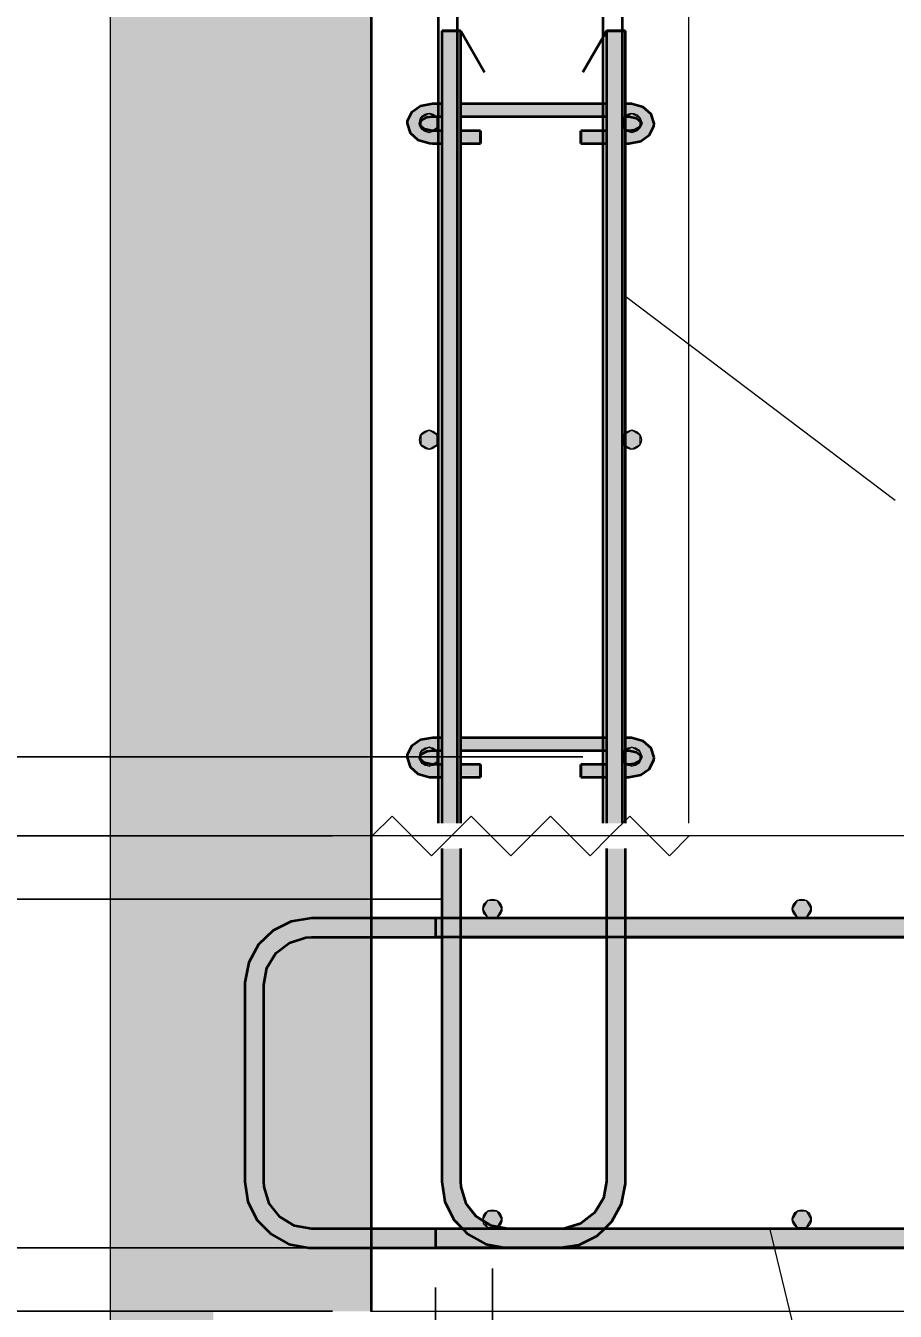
# Model space of a CAD drawing. Header units: millimetres. Extents: x 67134 to 118201, y -4983 to 13821.
# Drawn here: x 106977 to 107525, y -3250 to -2439 of the extents above; entities that cross this region are included whole.
import ezdxf

# ---------------------------------------------------------------- set-up
doc = ezdxf.new("R2010")
doc.units = ezdxf.units.MM
for name, color, linetype, lineweight in [('AA_Dim', 7, 'Continuous', 9), ('AA_Dim-25', 7, 'Continuous', 9), ('AA_Linii', 7, 'Continuous', 9), ('AA_Oformlenie', 7, 'Continuous', 9), ('AA_Vinoska', 7, 'Continuous', 9), ('AA_Visotnaya otmetka', 7, 'Continuous', 9), ('AF_Stena_Гидроизоляция', 253, 'Continuous', 20), ('AF_Stena_Опалубка', 253, 'Continuous', 20), ('KR_Armatura', 7, 'Continuous', 20), ('KR_Armatura_Tonkie', 7, 'Continuous', 20), ('KR_Fundament', 7, 'Continuous', 20)]:
    doc.layers.add(name, color=color, linetype=linetype, lineweight=lineweight)
doc.styles.add('ISOCPEUR_7', font='isocpeur.TTF', dxfattribs={"width": 0.9, "height": 62.5})
doc.dimstyles.new('00_Точн_3_знака__прозр__2', dxfattribs={"dimscale": 304.8, "dimtxt": 62.672186, "dimasz": 0.139436, "dimexe": 0.123031, "dimexo": 0.082021, "dimgap": 0.008202, "dimtad": 1, "dimdec": 3, "dimrnd": 0.001, "dimdsep": 46, "dimtxsty": 'ISOCPEUR_7', "dimblk1": 'OBLIQUE', "dimblk2": 'OBLIQUE', "dimsah": 1, "dimcen": 0.09, "dimdle": 0.123031, "dimazin": 0, "dimtfac": 1, "dimtdec": 4, "dimtix": 1, "dimtmove": 1, "dimatfit": 3, "dimfxl": 1, "dimtvp": 1, "dimtolj": 1, "dimtzin": 0, "dimlwd": 18, "dimlwe": 18, "dimarcsym": 2})
doc.dimstyles.new('00_Точн_3_знака__прозр__3', dxfattribs={"dimscale": 304.8, "dimtxt": 62.672186, "dimasz": 0.139436, "dimexe": 0.123031, "dimexo": 0.082021, "dimgap": 0.008202, "dimtad": 1, "dimdec": 3, "dimrnd": 0.001, "dimdsep": 46, "dimtxsty": 'ISOCPEUR_7', "dimblk1": 'OBLIQUE', "dimblk2": 'OBLIQUE', "dimsah": 1, "dimcen": 0.09, "dimdle": 0.123031, "dimazin": 0, "dimtfac": 1, "dimtdec": 4, "dimtix": 1, "dimtmove": 0, "dimatfit": 3, "dimfxl": 1, "dimtvp": 1, "dimtolj": 1, "dimtzin": 0, "dimlwd": 18, "dimlwe": 18, "dimarcsym": 2})

# ---------------------------------------------------------------- blocks, each defined once
blk = doc.blocks.new('265_Выпуск П одной длины _НесАрм_РабПлоск_ - В1 _d12_ t250-V7-1-1 Армирование')
at = {"layer": 'KR_Armatura_Tonkie', "lineweight": 35}
for p, q in [((-73411.06, -2442), (-73411.06, -2488.02)), ((-73401.04, -2442), (-73410.86, -2442)), ((-73410.86, -2442), (-73401.04, -2442)), ((-73399.27, -2442), (-73400.82, -2442)), ((-73400.82, -2442), (-73399.27, -2442)), ((-73399.06, -2488.03), (-73399.06, -2442)), ((-73399.06, -2442), (-73384.06, -2467.98)), ((-73307.06, -2442), (-73309.06, -2445.46)), ((-73307.06, -2442), (-73307.06, -2488.01)), ((-73306.86, -2442), (-73297.04, -2442)), ((-73297.04, -2442), (-73306.86, -2442)), ((-73296.82, -2442), (-73295.27, -2442)), ((-73295.27, -2442), (-73296.82, -2442)), ((-73295.06, -2488.01), (-73295.06, -2442)), ((-73309.06, -2445.46), (-73322.06, -2467.98)), ((-73411.06, -2496.01), (-73411.06, -2504.98)), ((-73399.06, -2505.04), (-73399.06, -2496.01)), ((-73307.06, -2495.99), (-73307.06, -2504.98)), ((-73295.06, -2504.99), (-73295.06, -2496.01)), ((-73411.06, -2512.95), (-73411.06, -2888.02)), ((-73399.06, -2888.03), (-73399.06, -2512.98)), ((-73307.06, -2512.98), (-73307.06, -2888.01)), ((-73295.06, -2888.01), (-73295.06, -2512.98)), ((-73411.06, -2896.01), (-73411.06, -2904.98)), ((-73399.06, -2905.04), (-73399.06, -2896.01)), ((-73307.06, -2895.99), (-73307.06, -2904.98)), ((-73295.06, -2904.99), (-73295.06, -2896.01)), ((-73411.06, -2912.95), (-73411.06, -2942)), ((-73399.06, -2942), (-73399.06, -2912.98)), ((-73307.06, -2912.98), (-73307.06, -2942)), ((-73295.06, -2942), (-73295.06, -2912.98)), ((-73411.06, -2958), (-73411.06, -3002)), ((-73399.06, -3002), (-73399.06, -2958)), ((-73307.06, -2958), (-73307.06, -3002)), ((-73295.06, -3002), (-73295.06, -2958)), ((-73411.06, -3014), (-73411.06, -3168)), ((-73399.06, -3168), (-73399.06, -3014)), ((-73307.06, -3014), (-73307.06, -3168)), ((-73295.06, -3168), (-73295.06, -3014)), ((-73307.06, -3168), (-73308.81, -3177.51)), ((-73396.09, -3180.46), (-73398.41, -3172.99)), ((-73309.85, -3180.03), (-73313.78, -3186.52)), ((-73389.42, -3189.87), (-73395.33, -3182.3)), ((-73315.2, -3188.36), (-73322.76, -3194.27)), ((-73381.09, -3195.21), (-73387.58, -3191.28)), ((-73369.06, -3198), (-73378.57, -3196.25)), ((-73324.6, -3195.03), (-73332.07, -3197.34)), ((-73337.06, -3198), (-73369.06, -3198)), ((-73369.06, -3210), (-73337.06, -3210))]:
    blk.add_line(p, q, dxfattribs=at)
at = {"layer": 'KR_Armatura_Tonkie', "lineweight": 35, "flags": 128}
for points in [[(-73295.64, -3172.39), (-73295.09, -3169.53), (-73295.06, -3168)], [(-73409.23, -3179.83), (-73409.1, -3180.69), (-73407.75, -3183.4)], [(-73298.93, -3184.74), (-73297.51, -3182.14), (-73297.22, -3180.63)], [(-73404.14, -3190.68), (-73403.4, -3192.19), (-73401.39, -3194.27)], [(-73305.37, -3195.1), (-73303.63, -3193.42), (-73302.54, -3191.41)]]:
    blk.add_lwpolyline(points, dxfattribs=at)
blk = doc.blocks.new('265_Выпуск П одной длины _НесАрм_РабПлоск_ - В1 _d12_ t250-V8-1-1 Армирование')
at = {"layer": 'KR_Armatura_Tonkie', "lineweight": 35}
h = blk.add_hatch(color=256, dxfattribs=at)
h.paths.add_polyline_path([(-73405.06, -3168), (-73399.06, -3168), (-73399.27, -2958), (-73411.06, -2958), (-73410.86, -3168), (-73406.61, -3168)])
h.paths.add_polyline_path([(-73401.67, -2942), (-73399.06, -2942), (-73399.27, -2442), (-73411.06, -2442), (-73410.86, -2942), (-73402.06, -2942)])
h = blk.add_hatch(color=256, dxfattribs=at)
h.paths.add_polyline_path([(-73301.06, -3168), (-73295.06, -3168), (-73295.27, -2958), (-73307.06, -2958), (-73306.83, -3168), (-73302.61, -3168)])
h.paths.add_polyline_path([(-73306.26, -2942), (-73295.06, -2942), (-73295.27, -2442), (-73307.06, -2442), (-73306.86, -2942), (-73306.67, -2942)])
for points in [[(-73369.06, -3210), (-73369.06, -3198), (-73377.36, -3196.76), (-73384.5, -3193.64), (-73390.27, -3189.21), (-73395.04, -3183), (-73398.04, -3175.76), (-73399.27, -3168), (-73411.06, -3168), (-73409.63, -3178.87), (-73405.43, -3189), (-73398.37, -3198), (-73389.57, -3204.58), (-73379.93, -3208.57), (-73375.17, -3209.2)], [(-73337.06, -3210), (-73325.83, -3208.42), (-73316.06, -3204.37), (-73307.01, -3197.23), (-73300.69, -3189), (-73296.49, -3178.87), (-73295.27, -3168), (-73307.06, -3168), (-73308.3, -3176.29), (-73311.08, -3183), (-73315.85, -3189.21), (-73322.06, -3193.98), (-73329.3, -3196.98), (-73337.06, -3198.2), (-73337.06, -3209.8)], [(-73357.76, -3210), (-73337.06, -3209.8), (-73337.06, -3198), (-73369.06, -3198.23), (-73369.06, -3210)]]:
    blk.add_hatch(color=256, dxfattribs=at).paths.add_polyline_path(points)
for p, q in [((-73411.06, -2442), (-73411.06, -2942)), ((-73411.06, -2442), (-73401.04, -2442)), ((-73401.04, -2442), (-73410.86, -2442)), ((-73399.27, -2442), (-73400.82, -2442)), ((-73400.82, -2442), (-73399.06, -2442)), ((-73399.06, -2942), (-73399.06, -2442)), ((-73399.06, -2442), (-73384.06, -2467.98)), ((-73307.06, -2442), (-73309.06, -2445.46)), ((-73307.06, -2442), (-73307.06, -2942)), ((-73307.06, -2442), (-73297.04, -2442)), ((-73297.04, -2442), (-73306.86, -2442)), ((-73296.82, -2442), (-73295.06, -2442)), ((-73295.27, -2442), (-73296.82, -2442)), ((-73295.06, -2942), (-73295.06, -2442)), ((-73309.06, -2445.46), (-73322.06, -2467.98)), ((-73411.06, -2958), (-73411.06, -3002)), ((-73399.06, -3002), (-73399.06, -2958)), ((-73307.06, -2958), (-73307.06, -3002)), ((-73295.06, -3002), (-73295.06, -2958)), ((-73411.06, -3002), (-73411.06, -3014)), ((-73399.06, -3014), (-73399.06, -3002)), ((-73307.06, -3002), (-73307.06, -3014)), ((-73295.06, -3014), (-73295.06, -3002)), ((-73411.06, -3014), (-73411.06, -3168)), ((-73399.06, -3168), (-73399.06, -3014)), ((-73307.06, -3014), (-73307.06, -3168)), ((-73295.06, -3168), (-73295.06, -3014)), ((-73337.06, -3198), (-73369.06, -3198)), ((-73369.06, -3210), (-73337.06, -3210))]:
    blk.add_line(p, q, dxfattribs=at)
at = {"layer": 'KR_Armatura_Tonkie', "lineweight": 35, "flags": 128}
for points in [[(-73411.06, -3168), (-73409.1, -3180.69), (-73403.4, -3192.19), (-73397.79, -3198)], [(-73369.06, -3198), (-73379.72, -3196.04), (-73388.98, -3190.43), (-73395.65, -3181.89), (-73398.85, -3171.54), (-73399.06, -3168)], [(-73307.06, -3168), (-73309.02, -3178.66), (-73314.63, -3187.92), (-73323.17, -3194.59), (-73333.52, -3197.79), (-73337.06, -3198)], [(-73308.38, -3198), (-73303.63, -3193.42), (-73297.51, -3182.14), (-73295.09, -3169.53), (-73295.06, -3168)], [(-73397.79, -3198), (-73394.48, -3201.43), (-73383.2, -3207.55), (-73370.59, -3209.97), (-73369.06, -3210)], [(-73337.06, -3210), (-73324.37, -3208.04), (-73312.87, -3202.33), (-73308.38, -3198)]]:
    blk.add_lwpolyline(points, dxfattribs=at)
blk = doc.blocks.new('350_Стержень П торец СК-СГ _НесАрм_РабПлоск_ - 350_Стержень П торец СК-СГ _НесАрм_РабПлоск_-4078482-1-1 Армирование')
at = {"layer": 'KR_Armatura_Tonkie', "lineweight": 35}
for points in [[(-73528.78, -3044), (-73523.29, -3044), (-73522.05, -3035.71), (-73519.27, -3029), (-73514.5, -3022.79), (-73508.29, -3018.02), (-73500.27, -3014.92), (-73493.29, -3013.8), (-73493.29, -3002), (-73504.16, -3003.43), (-73514.29, -3007.63), (-73522.99, -3014.3), (-73529.66, -3023), (-73533.86, -3033.13), (-73535.09, -3044), (-73529.29, -3044)], [(-73529.29, -3168), (-73523.29, -3168), (-73523.52, -3044), (-73535.29, -3044), (-73535.09, -3168), (-73530.84, -3168)], [(-73493.29, -3210), (-73493.29, -3198), (-73501.59, -3196.76), (-73508.73, -3193.64), (-73514.5, -3189.21), (-73519.27, -3183), (-73522.27, -3175.76), (-73523.5, -3168), (-73535.29, -3168), (-73533.86, -3178.87), (-73529.66, -3189), (-73522.99, -3197.7), (-73514.29, -3204.37), (-73504.16, -3208.57), (-73499.4, -3209.2)]]:
    blk.add_hatch(color=256, dxfattribs=at).paths.add_polyline_path(points)
h = blk.add_hatch(color=256, dxfattribs=at)
h.paths.add_polyline_path([(-72987.22, -3014), (-72935.29, -3013.8), (-72935.29, -3002), (-73295.06, -3002.2), (-73295.06, -3014), (-73215.24, -3014)])
h.paths.add_polyline_path([(-73455.06, -3014), (-73411.06, -3013.8), (-73411.06, -3002), (-73493.29, -3002.2), (-73493.29, -3014)])
h.paths.add_polyline_path([(-73399.06, -3014), (-73307.06, -3013.8), (-73307.06, -3002), (-73399.06, -3002.2), (-73399.06, -3013.83)])
h = blk.add_hatch(color=256, dxfattribs=at)
h.paths.add_polyline_path([(-72987.22, -3210), (-72935.29, -3209.8), (-72935.29, -3198), (-73308.02, -3198.2), (-73316.35, -3204.49), (-73327.21, -3208.7), (-73337.06, -3210), (-73215.24, -3210)])
h.paths.add_polyline_path([(-73386.26, -3210), (-73370.61, -3209.8), (-73380.72, -3208.24), (-73390.55, -3204), (-73398.76, -3198), (-73493.29, -3198.23), (-73493.29, -3210), (-73414.76, -3210)])
for p, q in [((-73455.06, -3002), (-73493.29, -3002)), ((-73411.06, -3002), (-73455.06, -3002)), ((-73307.01, -3002), (-73399.06, -3002)), ((-72935.29, -3002), (-73295.11, -3002)), ((-72935.29, -3002), (-72935.29, -3014)), ((-72935.29, -3013.8), (-72935.29, -3002.2)), ((-73493.29, -3014), (-73455.06, -3014)), ((-73455.06, -3014), (-73411.06, -3014)), ((-73399.06, -3014), (-73307.02, -3014)), ((-73295.1, -3014), (-72935.29, -3014)), ((-72935.29, -3014), (-72961.27, -3029)), ((-73535.29, -3044), (-73535.29, -3168)), ((-73523.29, -3168), (-73523.29, -3044)), ((-72935.29, -3198), (-72961.27, -3183)), ((-73455.06, -3198), (-73493.29, -3198)), ((-73398.37, -3198), (-73455.06, -3198)), ((-73337.06, -3198), (-73369.06, -3198)), ((-72935.29, -3198), (-73307.76, -3198)), ((-72935.29, -3198), (-72935.29, -3210)), ((-72935.29, -3209.8), (-72935.29, -3198.2)), ((-73493.29, -3210), (-73455.06, -3210)), ((-73455.06, -3210), (-72935.29, -3210))]:
    blk.add_line(p, q, dxfattribs=at)
at = {"layer": 'KR_Armatura_Tonkie', "lineweight": 35, "flags": 128}
for points in [[(-73493.29, -3002), (-73505.98, -3003.96), (-73517.48, -3009.67), (-73526.72, -3018.58), (-73532.84, -3029.86), (-73535.26, -3042.47), (-73535.29, -3044)], [(-73523.29, -3044), (-73521.34, -3033.34), (-73515.72, -3024.08), (-73507.18, -3017.41), (-73496.83, -3014.21), (-73493.29, -3014)], [(-73535.29, -3168), (-73533.33, -3180.69), (-73527.63, -3192.19), (-73518.71, -3201.43), (-73507.43, -3207.55), (-73494.82, -3209.97), (-73493.29, -3210)], [(-73493.29, -3198), (-73503.95, -3196.04), (-73513.21, -3190.43), (-73519.88, -3181.89), (-73523.08, -3171.54), (-73523.29, -3168)]]:
    blk.add_lwpolyline(points, dxfattribs=at)
blk = doc.blocks.new('261_Шпилька массив _НесАрм_РабПлоск_ - 8 А240-4097123-1-1 Армирование')
at = {"layer": 'KR_Armatura_Tonkie', "lineweight": 35}
for points in [[(-73416.9, -2511.81), (-73416.9, -2504.98), (-73423.08, -2503.54), (-73424.41, -2501.78), (-73424.9, -2500.49), (-73423.83, -2497.67), (-73420.9, -2495.6), (-73416.9, -2494.84), (-73416.9, -2488.01), (-73422.96, -2488.95), (-73425.75, -2490.34), (-73429.39, -2493.42), (-73431.68, -2496.17), (-73432.9, -2500.49), (-73431.68, -2504.82), (-73428.21, -2508.49), (-73422.79, -2510.98), (-73420.8, -2511.26)], [(-73293.06, -2511.81), (-73286.94, -2510.95), (-73281.75, -2508.49), (-73278.28, -2504.82), (-73277.06, -2500.49), (-73278.28, -2496.17), (-73280.66, -2492.58), (-73285.55, -2489.46), (-73293.06, -2488.15), (-73293.06, -2494.84), (-73289.06, -2495.6), (-73286.13, -2497.67), (-73285.13, -2500.67), (-73285.68, -2502.13), (-73287.6, -2503.72), (-73293.06, -2505.12), (-73293.06, -2510.98)], [(-73416.9, -2911.81), (-73416.9, -2904.98), (-73423.08, -2903.54), (-73424.41, -2901.78), (-73424.9, -2900.49), (-73423.83, -2897.67), (-73420.9, -2895.6), (-73416.9, -2894.84), (-73416.9, -2888.01), (-73422.96, -2888.95), (-73425.75, -2890.34), (-73429.39, -2893.42), (-73431.68, -2896.17), (-73432.9, -2900.49), (-73431.68, -2904.82), (-73428.21, -2908.49), (-73422.79, -2910.98), (-73420.8, -2911.26)], [(-73293.06, -2911.81), (-73286.94, -2910.95), (-73281.75, -2908.49), (-73278.28, -2904.82), (-73277.06, -2900.49), (-73278.28, -2896.17), (-73280.66, -2892.58), (-73285.55, -2889.46), (-73293.06, -2888.15), (-73293.06, -2894.84), (-73289.06, -2895.6), (-73285.97, -2898.1), (-73285.13, -2900.67), (-73285.68, -2902.13), (-73287.6, -2903.72), (-73293.06, -2905.12), (-73293.06, -2910.98)]]:
    blk.add_hatch(color=256, dxfattribs=at).paths.add_polyline_path(points)
h = blk.add_hatch(color=256, dxfattribs=at)
h.paths.add_polyline_path([(-73413.06, -2494.84), (-73411.06, -2494.84), (-73411.06, -2488.01), (-73416.9, -2488.15), (-73416.9, -2494.84), (-73414.76, -2494.84)])
h.paths.add_polyline_path([(-73295.06, -2494.84), (-73293.06, -2494.84), (-73293.06, -2488.01), (-73295.06, -2488.15), (-73295.06, -2494.82)])
h.paths.add_polyline_path([(-73309.06, -2494.84), (-73307.06, -2494.74), (-73307.06, -2488.01), (-73399.06, -2488.2), (-73399.06, -2494.84), (-73329.25, -2494.84)])
h = blk.add_hatch(color=256, dxfattribs=at)
h.paths.add_polyline_path([(-73416.9, -2512.98), (-73416.9, -2511.81), (-73423.02, -2510.95), (-73428.21, -2508.49), (-73428.91, -2508.15), (-73424.41, -2511.35), (-73422.96, -2512.04), (-73420.35, -2512.44)])
h.paths.add_polyline_path([(-73424.34, -2499.03), (-73423.08, -2497.45), (-73416.9, -2495.87), (-73416.9, -2494.84), (-73420.9, -2495.6), (-73423.84, -2497.69), (-73424.06, -2498.28)])
h = blk.add_hatch(color=256, dxfattribs=at)
h.paths.add_polyline_path([(-73386.26, -2496.01), (-73307.06, -2495.83), (-73307.06, -2494.84), (-73399.06, -2494.93), (-73399.06, -2496.01)])
h.paths.add_polyline_path([(-73293.06, -2496.01), (-73293.06, -2494.84), (-73295.06, -2494.84), (-73295.06, -2496.01)])
h.paths.add_polyline_path([(-73416.9, -2496.01), (-73411.06, -2495.87), (-73411.06, -2494.84), (-73416.9, -2494.84), (-73416.9, -2495.87)])
h = blk.add_hatch(color=256, dxfattribs=at)
h.paths.add_polyline_path([(-73293.06, -2512.98), (-73285.55, -2511.53), (-73280.66, -2508.41), (-73278.28, -2504.82), (-73281.75, -2508.49), (-73287.17, -2510.98), (-73293.06, -2511.81), (-73293.06, -2512.84)])
h.paths.add_polyline_path([(-73285.83, -2498.57), (-73286.13, -2497.67), (-73289.71, -2495.47), (-73293.06, -2494.84), (-73293.06, -2496.01), (-73292.44, -2496.1), (-73286.13, -2498.46)])
h = blk.add_hatch(color=256, dxfattribs=at)
h.paths.add_polyline_path([(-73386.6, -2511.81), (-73386.6, -2504.98), (-73399.06, -2505.12), (-73399.06, -2511.81)])
h.paths.add_polyline_path([(-73413.06, -2511.81), (-73411.06, -2511.65), (-73411.06, -2504.98), (-73416.9, -2505.12), (-73416.9, -2511.81), (-73414.76, -2511.81)])
h = blk.add_hatch(color=256, dxfattribs=at)
h.paths.add_polyline_path([(-73295.06, -2511.81), (-73293.06, -2511.81), (-73293.06, -2504.98), (-73295.06, -2505.22), (-73295.06, -2511.03)])
h.paths.add_polyline_path([(-73307.06, -2511.81), (-73307.06, -2504.98), (-73323.36, -2505.12), (-73323.36, -2511.81), (-73309.06, -2511.81)])
h = blk.add_hatch(color=256, dxfattribs=at)
h.paths.add_polyline_path([(-73414.76, -2512.98), (-73411.06, -2512.77), (-73411.06, -2511.81), (-73416.9, -2511.81), (-73416.9, -2512.98)])
h.paths.add_polyline_path([(-73386.6, -2512.98), (-73386.6, -2511.81), (-73399.06, -2512.07), (-73399.06, -2512.98)])
h = blk.add_hatch(color=256, dxfattribs=at)
h.paths.add_polyline_path([(-73323.36, -2512.98), (-73307.06, -2512.84), (-73307.06, -2511.81), (-73323.36, -2511.81), (-73323.36, -2512.84)])
h.paths.add_polyline_path([(-73293.06, -2512.98), (-73293.06, -2511.81), (-73295.06, -2511.85), (-73295.06, -2512.98)])
h = blk.add_hatch(color=256, dxfattribs=at)
h.paths.add_polyline_path([(-73413.06, -2894.84), (-73411.06, -2894.84), (-73411.06, -2888.01), (-73416.9, -2888.15), (-73416.9, -2894.84), (-73414.76, -2894.84)])
h.paths.add_polyline_path([(-73295.06, -2894.84), (-73293.06, -2894.84), (-73293.06, -2888.01), (-73295.06, -2888.15), (-73295.06, -2894.82)])
h.paths.add_polyline_path([(-73309.06, -2894.84), (-73307.06, -2894.74), (-73307.06, -2888.01), (-73399.06, -2888.2), (-73399.06, -2894.84), (-73329.25, -2894.84)])
h = blk.add_hatch(color=256, dxfattribs=at)
h.paths.add_polyline_path([(-73416.9, -2912.98), (-73416.9, -2911.81), (-73423.02, -2910.95), (-73428.21, -2908.49), (-73428.91, -2908.15), (-73424.41, -2911.35), (-73422.96, -2912.04), (-73417.53, -2912.88)])
h.paths.add_polyline_path([(-73424.34, -2899.03), (-73423.08, -2897.45), (-73416.9, -2895.87), (-73416.9, -2894.84), (-73420.9, -2895.6), (-73423.99, -2898.1)])
h = blk.add_hatch(color=256, dxfattribs=at)
h.paths.add_polyline_path([(-73386.26, -2896.01), (-73307.06, -2895.83), (-73307.06, -2894.84), (-73399.06, -2894.93), (-73399.06, -2896.01)])
h.paths.add_polyline_path([(-73293.06, -2896.01), (-73293.06, -2894.84), (-73295.06, -2894.84), (-73295.06, -2896.01)])
h.paths.add_polyline_path([(-73416.9, -2896.01), (-73411.06, -2895.87), (-73411.06, -2894.84), (-73416.9, -2894.84), (-73416.9, -2895.87)])
h = blk.add_hatch(color=256, dxfattribs=at)
h.paths.add_polyline_path([(-73293.06, -2912.98), (-73285.55, -2911.53), (-73280.66, -2908.41), (-73278.28, -2904.82), (-73281.75, -2908.49), (-73287.17, -2910.98), (-73293.06, -2911.81), (-73293.06, -2912.88)])
h.paths.add_polyline_path([(-73285.83, -2898.57), (-73286.13, -2897.67), (-73289.71, -2895.47), (-73293.06, -2894.84), (-73293.06, -2896.01), (-73292.44, -2896.1), (-73286.13, -2898.46)])
h = blk.add_hatch(color=256, dxfattribs=at)
h.paths.add_polyline_path([(-73386.6, -2911.81), (-73386.6, -2904.98), (-73399.06, -2905.12), (-73399.06, -2911.81)])
h.paths.add_polyline_path([(-73416.9, -2911.81), (-73411.06, -2911.65), (-73411.06, -2904.98), (-73416.9, -2905.12), (-73416.9, -2910.98)])
h = blk.add_hatch(color=256, dxfattribs=at)
h.paths.add_polyline_path([(-73386.6, -2912.98), (-73386.6, -2911.81), (-73399.06, -2912.07), (-73399.06, -2912.98)])
h.paths.add_polyline_path([(-73413.06, -2912.98), (-73411.06, -2912.77), (-73411.06, -2911.81), (-73416.9, -2911.81), (-73416.9, -2912.98), (-73414.76, -2912.98)])
h = blk.add_hatch(color=256, dxfattribs=at)
h.paths.add_polyline_path([(-73309.06, -2911.81), (-73307.06, -2911.81), (-73307.06, -2904.98), (-73323.36, -2905.12), (-73323.36, -2911.81)])
h.paths.add_polyline_path([(-73295.06, -2911.81), (-73293.06, -2911.81), (-73293.06, -2904.98), (-73295.06, -2905.22), (-73295.06, -2911.03)])
h = blk.add_hatch(color=256, dxfattribs=at)
h.paths.add_polyline_path([(-73323.36, -2912.98), (-73307.06, -2912.84), (-73307.06, -2911.81), (-73323.36, -2911.81), (-73323.36, -2912.88)])
h.paths.add_polyline_path([(-73295.06, -2912.98), (-73293.06, -2912.84), (-73293.06, -2911.81), (-73295.06, -2911.85), (-73295.06, -2912.88)])
for p, q in [((-73413.06, -2488.01), (-73416.9, -2488.01)), ((-73411.05, -2488.01), (-73413.06, -2488.01)), ((-73309.06, -2488.01), (-73399.07, -2488.01)), ((-73307.06, -2488.01), (-73309.06, -2488.01)), ((-73293.06, -2488.01), (-73295.06, -2488.01)), ((-73416.9, -2496.01), (-73413.06, -2496.01)), ((-73413.06, -2496.01), (-73411.05, -2496.01)), ((-73399.08, -2496.01), (-73309.06, -2496.01)), ((-73309.06, -2496.01), (-73307.06, -2496.01)), ((-73295.06, -2496.01), (-73293.06, -2496.01)), ((-73413.06, -2504.98), (-73416.9, -2504.98)), ((-73411.04, -2504.98), (-73413.06, -2504.98)), ((-73386.6, -2504.98), (-73399.08, -2504.98)), ((-73386.6, -2504.98), (-73386.6, -2511.81)), ((-73386.6, -2506.15), (-73386.6, -2505.12)), ((-73386.6, -2512.84), (-73386.6, -2506.15)), ((-73309.06, -2504.98), (-73323.36, -2504.98)), ((-73323.36, -2511.81), (-73323.36, -2504.98)), ((-73323.36, -2505.12), (-73323.36, -2506.15)), ((-73323.36, -2506.15), (-73323.36, -2512.84)), ((-73307.06, -2504.98), (-73309.06, -2504.98)), ((-73293.06, -2504.98), (-73295.06, -2504.98)), ((-73416.9, -2512.98), (-73413.06, -2512.98)), ((-73413.06, -2512.98), (-73411.04, -2512.98)), ((-73399.08, -2512.98), (-73386.6, -2512.98)), ((-73386.6, -2511.81), (-73386.6, -2512.98)), ((-73323.36, -2512.98), (-73323.36, -2511.81)), ((-73323.36, -2512.98), (-73309.06, -2512.98)), ((-73309.06, -2512.98), (-73307.06, -2512.98)), ((-73295.06, -2512.98), (-73293.06, -2512.98)), ((-73413.06, -2888.01), (-73416.9, -2888.01)), ((-73411.06, -2888.01), (-73413.06, -2888.01)), ((-73309.06, -2888.01), (-73399.06, -2888.01)), ((-73307.06, -2888.01), (-73309.06, -2888.01)), ((-73293.06, -2888.01), (-73295.06, -2888.01)), ((-73416.9, -2896.01), (-73413.06, -2896.01)), ((-73413.06, -2896.01), (-73411.06, -2896.01)), ((-73399.06, -2896.01), (-73309.06, -2896.01)), ((-73309.06, -2896.01), (-73307.06, -2896.01)), ((-73295.06, -2896.01), (-73293.06, -2896.01)), ((-73413.06, -2904.98), (-73416.9, -2904.98)), ((-73411.06, -2904.98), (-73413.06, -2904.98)), ((-73386.6, -2904.98), (-73399.06, -2904.98)), ((-73386.6, -2904.98), (-73386.6, -2911.81)), ((-73386.6, -2906.15), (-73386.6, -2905.12)), ((-73386.6, -2912.84), (-73386.6, -2906.15)), ((-73386.6, -2911.81), (-73386.6, -2912.98)), ((-73309.06, -2904.98), (-73323.36, -2904.98)), ((-73323.36, -2911.81), (-73323.36, -2904.98)), ((-73323.36, -2905.12), (-73323.36, -2906.15)), ((-73323.36, -2906.15), (-73323.36, -2912.84)), ((-73323.36, -2912.98), (-73323.36, -2911.81)), ((-73307.06, -2904.98), (-73309.06, -2904.98)), ((-73293.06, -2904.98), (-73295.06, -2904.98)), ((-73416.9, -2912.98), (-73413.06, -2912.98)), ((-73413.06, -2912.98), (-73411.06, -2912.98)), ((-73399.06, -2912.98), (-73386.6, -2912.98)), ((-73323.36, -2912.98), (-73309.06, -2912.98)), ((-73309.06, -2912.98), (-73307.06, -2912.98)), ((-73295.06, -2912.98), (-73293.06, -2912.98))]:
    blk.add_line(p, q, dxfattribs=at)
at = {"layer": 'KR_Armatura_Tonkie', "lineweight": 35, "flags": 128}
for points in [[(-73416.9, -2488.01), (-73424.48, -2489.47), (-73430.09, -2493.37), (-73432.78, -2498.93), (-73432.9, -2500.49)], [(-73277.06, -2500.49), (-73278.91, -2494.61), (-73283.92, -2490.21), (-73291.2, -2488.09), (-73293.06, -2488.01)], [(-73424.9, -2500.49), (-73423.94, -2498.49), (-73420.18, -2496.44), (-73416.9, -2496.01)], [(-73293.06, -2496.01), (-73288.05, -2497.08), (-73285.39, -2499.33), (-73285.06, -2500.49)], [(-73432.9, -2500.49), (-73431.05, -2506.38), (-73426.04, -2510.78), (-73418.76, -2512.9), (-73416.9, -2512.98)], [(-73416.9, -2504.98), (-73421.91, -2503.91), (-73424.57, -2501.66), (-73424.9, -2500.49)], [(-73293.06, -2512.98), (-73285.48, -2511.52), (-73279.87, -2507.62), (-73277.18, -2502.06), (-73277.06, -2500.49)], [(-73285.06, -2500.49), (-73286.02, -2502.5), (-73289.78, -2504.55), (-73293.06, -2504.98)], [(-73416.9, -2888.01), (-73424.48, -2889.47), (-73430.09, -2893.37), (-73432.78, -2898.93), (-73432.9, -2900.49)], [(-73277.06, -2900.49), (-73278.91, -2894.61), (-73283.92, -2890.21), (-73291.2, -2888.09), (-73293.06, -2888.01)], [(-73424.9, -2900.49), (-73423.94, -2898.49), (-73420.18, -2896.44), (-73416.9, -2896.01)], [(-73293.06, -2896.01), (-73288.05, -2897.08), (-73285.39, -2899.33), (-73285.06, -2900.49)], [(-73432.9, -2900.49), (-73431.05, -2906.38), (-73426.04, -2910.78), (-73418.76, -2912.9), (-73416.9, -2912.98)], [(-73416.9, -2904.98), (-73421.91, -2903.91), (-73424.57, -2901.66), (-73424.9, -2900.49)], [(-73293.06, -2912.98), (-73285.48, -2911.52), (-73279.87, -2907.62), (-73277.18, -2902.06), (-73277.06, -2900.49)], [(-73285.06, -2900.49), (-73286.02, -2902.5), (-73289.78, -2904.55), (-73293.06, -2904.98)]]:
    blk.add_lwpolyline(points, dxfattribs=at)
blk = doc.blocks.new('Последовательность узлов - 3мм масшт20 маскировка-V9-1-1 Армирование')
at = {"layer": 'AA_Oformlenie'}
for p, q in [((-70964.9, 3050), (-70952.4, 3062.5)), ((-70927.4, 3037.5), (-70952.4, 3062.5)), ((-70914.9, 3050), (-70902.4, 3062.5)), ((-70877.4, 3037.5), (-70902.4, 3062.5)), ((-70864.9, 3050), (-70852.4, 3062.5)), ((-70827.4, 3037.5), (-70852.4, 3062.5)), ((-70814.9, 3050), (-70802.4, 3062.5)), ((-70777.4, 3037.5), (-70802.4, 3062.5)), ((-70914.9, 3050), (-70927.4, 3037.5)), ((-70864.9, 3050), (-70877.4, 3037.5)), ((-70814.9, 3050), (-70827.4, 3037.5)), ((-70764.9, 3050), (-70777.4, 3037.5))]:
    blk.add_line(p, q, dxfattribs=at)
blk = doc.blocks.new('011_Прямоугольник обрыва _ЭлУзла_ - 011_Прямоугольник обрыва _ЭлУзла_-4122385-1-1 Армирование')
at = {"layer": 'AA_Oformlenie'}
blk.add_line((-73620.09, -3394.13), (-73620.09, -1598.1), dxfattribs=at)
blk = doc.blocks.new('DIMBLOCK48-1-1 Армирование')
at = {"layer": 'AA_Dim-25', "lineweight": 30}
for p, q in [((106929.16, -3210), (106907.91, -3188.75)), ((106929.16, -3210), (106950.41, -3231.25)), ((106929.16, -3250), (106907.91, -3228.75)), ((106929.16, -3250), (106950.41, -3271.25))]:
    blk.add_line(p, q, dxfattribs=at)
at = {"layer": 'AA_Dim-25', "lineweight": 18}
for p, q in [((107210.01, -3210), (106891.66, -3210)), ((106929.16, -3287.5), (106929.16, -3210)), ((106929.16, -3210), (107210.01, -3210)), ((106929.16, -3241.51), (106929.16, -3230)), ((106929.16, -3450.98), (106929.16, -3241.51)), ((107170.01, -3250), (106891.66, -3250)), ((106929.16, -3250), (107170.01, -3250))]:
    blk.add_line(p, q, dxfattribs=at)
at = {"layer": 'AA_Dim-25', "color": 0, "lineweight": 18, "insert": (106845.24, -3450.98), "char_height": 62.5, "width": 221.3629, "attachment_point": 1, "rotation": 90, "line_spacing_factor": 1.135194, "style": 'ISOCPEUR_7'}
blk.add_mtext('з.с.40', dxfattribs=at)
blk = doc.blocks.new('_Oblique')
at = {"color": 0, "linetype": 'ByBlock', "lineweight": -2}
blk.add_line((-0.5, -0.5), (0.5, 0.5), dxfattribs=at)
blk = doc.blocks.new('DIMBLOCK49-1-1 Армирование')
at = {"layer": 'AA_Dim-25', "lineweight": 30}
for p, q in [((106929.16, -2990), (106907.91, -2968.75)), ((106929.16, -2990), (106950.41, -3011.25)), ((106929.16, -3210), (106907.91, -3188.75)), ((106929.16, -3210), (106950.41, -3231.25))]:
    blk.add_line(p, q, dxfattribs=at)
at = {"layer": 'AA_Dim-25', "lineweight": 18}
for p, q in [((107240.01, -2990), (106891.66, -2990)), ((106929.16, -3210), (106929.16, -2990)), ((106929.16, -2990), (107240.01, -2990)), ((107210.01, -3210), (106891.66, -3210)), ((106929.16, -3210), (107210.01, -3210))]:
    blk.add_line(p, q, dxfattribs=at)
at = {"layer": 'AA_Dim-25', "color": 0, "lineweight": 18, "insert": (106845.24, -3158.53), "char_height": 62.5, "width": 140.4803, "attachment_point": 1, "rotation": 90, "line_spacing_factor": 1.135194, "style": 'ISOCPEUR_7'}
blk.add_mtext('220', dxfattribs=at)
blk = doc.blocks.new('DIMBLOCK50-1-1 Армирование')
at = {"layer": 'AA_Dim-25', "lineweight": 18}
for p, q in [((106801.66, -2690.3), (106801.66, -2899.77)), ((106801.66, -2899.77), (106929.16, -2970)), ((106929.16, -2990), (106929.16, -2912.5)), ((107170.01, -2950), (106891.66, -2950)), ((106929.16, -2950), (107170.01, -2950)), ((107240.01, -2990), (106891.66, -2990)), ((106929.16, -2990), (107240.01, -2990))]:
    blk.add_line(p, q, dxfattribs=at)
at = {"layer": 'AA_Dim-25', "lineweight": 30}
for p, q in [((106929.16, -2950), (106907.91, -2928.75)), ((106929.16, -2950), (106950.41, -2971.25)), ((106929.16, -2990), (106907.91, -2968.75)), ((106929.16, -2990), (106950.41, -3011.25))]:
    blk.add_line(p, q, dxfattribs=at)
at = {"layer": 'AA_Dim-25', "color": 0, "lineweight": 18, "insert": (106717.74, -2874.77), "char_height": 62.5, "width": 221.3629, "attachment_point": 1, "rotation": 90, "line_spacing_factor": 1.135194, "style": 'ISOCPEUR_7'}
blk.add_mtext('з.с.40', dxfattribs=at)
blk = doc.blocks.new('DIMBLOCK51-1-1 Армирование')
at = {"layer": 'AA_Dim-25', "lineweight": 18}
for p, q in [((106649.51, -3287.5), (106649.51, -2912.5)), ((107170.01, -2950), (106612.01, -2950)), ((106649.51, -2950), (107170.01, -2950)), ((107170.01, -3250), (106612.01, -3250)), ((106649.51, -3250), (107170.01, -3250))]:
    blk.add_line(p, q, dxfattribs=at)
at = {"layer": 'AA_Dim-25', "lineweight": 30}
for p, q in [((106649.51, -2950), (106628.26, -2928.75)), ((106649.51, -2950), (106670.76, -2971.25)), ((106649.51, -3250), (106628.26, -3228.75)), ((106649.51, -3250), (106670.76, -3271.25))]:
    blk.add_line(p, q, dxfattribs=at)
at = {"layer": 'AA_Dim-25', "color": 0, "lineweight": 18, "insert": (106565.59, -3158.53), "char_height": 62.5, "width": 140.4803, "attachment_point": 1, "rotation": 90, "line_spacing_factor": 1.135194, "style": 'ISOCPEUR_7'}
blk.add_mtext('300', dxfattribs=at)
blk = doc.blocks.new('DIMBLOCK52-1-1 Армирование')
at = {"layer": 'AA_Dim-25', "lineweight": 18}
for p, q in [((106929.16, -2776.4), (106929.16, -2879.45)), ((106929.16, -2879.45), (106929.16, -2925)), ((107328.01, -2900), (106891.66, -2900)), ((106929.16, -2987.5), (106929.16, -2900)), ((106929.16, -2900), (107328.01, -2900)), ((107170.01, -2950), (106891.66, -2950)), ((106929.16, -2950), (107170.01, -2950))]:
    blk.add_line(p, q, dxfattribs=at)
at = {"layer": 'AA_Dim-25', "lineweight": 30}
for p, q in [((106929.16, -2900), (106907.91, -2878.75)), ((106929.16, -2900), (106950.41, -2921.25)), ((106929.16, -2950), (106907.91, -2928.75)), ((106929.16, -2950), (106950.41, -2971.25))]:
    blk.add_line(p, q, dxfattribs=at)
at = {"layer": 'AA_Dim-25', "color": 0, "lineweight": 18, "insert": (106845.24, -2854.45), "char_height": 62.5, "width": 93.6535, "attachment_point": 1, "rotation": 90, "line_spacing_factor": 1.135194, "style": 'ISOCPEUR_7'}
blk.add_mtext('50', dxfattribs=at)
blk = doc.blocks.new('DIMBLOCK53-1-1 Армирование')
at = {"layer": 'AA_Dim-25', "lineweight": 30}
for p, q in [((106929.16, 500), (106907.91, 521.25)), ((106929.16, 500), (106950.41, 478.75)), ((106929.16, -2900), (106907.91, -2878.75)), ((106929.16, -2900), (106950.41, -2921.25))]:
    blk.add_line(p, q, dxfattribs=at)
at = {"layer": 'AA_Dim-25', "lineweight": 18}
for p, q in [((107200.01, 500), (106891.66, 500)), ((106929.16, -2900), (106929.16, 500)), ((106929.16, 500), (107200.01, 500)), ((107328.01, -2900), (106891.66, -2900)), ((106929.16, -2900), (107328.01, -2900))]:
    blk.add_line(p, q, dxfattribs=at)
at = {"layer": 'AA_Dim-25', "color": 0, "lineweight": 18, "insert": (106845.24, -1411.08), "char_height": 62.5, "width": 506.5805, "attachment_point": 1, "rotation": 90, "line_spacing_factor": 1.135194, "style": 'ISOCPEUR_7'}
blk.add_mtext('200х17=3400', dxfattribs=at)
blk = doc.blocks.new('DIMBLOCK87-1-1 Армирование')
at = {"layer": 'AA_Dim-25', "lineweight": 18}
for p, q in [((107235.01, -3235), (107235.01, -3689.06)), ((107235.01, -3651.56), (107235.01, -3235)), ((107195.01, -3275), (107195.01, -3689.06)), ((107195.01, -3651.56), (107195.01, -3275)), ((106990.89, -3651.53), (107200.36, -3651.53)), ((107157.51, -3651.56), (107272.51, -3651.56)), ((107200.36, -3651.53), (107215.01, -3651.56))]:
    blk.add_line(p, q, dxfattribs=at)
at = {"layer": 'AA_Dim-25', "lineweight": 30}
for p, q in [((107195.01, -3651.56), (107216.26, -3630.31)), ((107235.01, -3651.56), (107256.26, -3630.31)), ((107195.01, -3651.56), (107173.76, -3672.81)), ((107235.01, -3651.56), (107213.76, -3672.81))]:
    blk.add_line(p, q, dxfattribs=at)
at = {"layer": 'AA_Dim-25', "color": 0, "lineweight": 18, "insert": (106990.89, -3567.61), "char_height": 62.5, "width": 221.3629, "attachment_point": 1, "line_spacing_factor": 1.135194, "style": 'ISOCPEUR_7'}
blk.add_mtext('з.с.40', dxfattribs=at)
blk = doc.blocks.new('DIMBLOCK89-1-1 Армирование')
at = {"layer": 'AA_Dim-25', "lineweight": 18}
for p, q in [((107271.01, -3223), (107271.01, -3679.06)), ((107271.01, -3641.56), (107271.01, -3223)), ((107235.01, -3235), (107235.01, -3679.06)), ((107235.01, -3641.56), (107235.01, -3235)), ((107308.51, -3641.56), (107197.51, -3641.56)), ((107284.24, -3641.53), (107253.01, -3641.56)), ((107387.28, -3641.53), (107284.24, -3641.53))]:
    blk.add_line(p, q, dxfattribs=at)
at = {"layer": 'AA_Dim-25', "lineweight": 30}
for p, q in [((107235.01, -3641.56), (107256.26, -3620.31)), ((107271.01, -3641.56), (107292.26, -3620.31)), ((107235.01, -3641.56), (107213.76, -3662.81)), ((107271.01, -3641.56), (107249.76, -3662.81))]:
    blk.add_line(p, q, dxfattribs=at)
at = {"layer": 'AA_Dim-25', "color": 0, "lineweight": 18, "insert": (107309.24, -3557.61), "char_height": 62.5, "width": 93.6535, "attachment_point": 1, "line_spacing_factor": 1.135194, "style": 'ISOCPEUR_7'}
blk.add_mtext('36', dxfattribs=at)

msp = doc.modelspace()

# ---------------------------------------------------------------- hatches: boundary and pattern name
at = {"layer": 'AA_Oformlenie'}
h = msp.add_hatch(dxfattribs=at)
h.set_pattern_fill('FP_12', color=250, style=0, pattern_type=2)
h.set_pattern_definition([(0, (107988.91, 825), (101.6, 25.4), [8.382, -67.818, 8.382, -67.818, -406.4]), (0, (107988.91, 825), (101.6, 25.4), [-152.4, 8.382, -144.018, 8.382, -67.818, -177.8]), (0, (107988.91, 825), (101.6, 25.4), [-381, 8.382, -42.418, 8.382, -118.618]), (120, (108027.01, 837.7), (-72.79705, 75.28818), [8.382, -67.818, 8.382, -67.818, -406.4]), (120, (108027.01, 837.7), (-72.79705, 75.28818), [-152.4, 8.382, -144.018, 8.382, -67.818, -177.8]), (120, (108027.01, 837.7), (-72.79705, 75.28818), [-381, 8.382, -42.418, 8.382, -118.618]), (240, (108039.71, 888.5), (-28.80295, -100.68818), [8.382, -67.818, 8.382, -67.818, -406.4]), (240, (108039.71, 888.5), (-28.80295, -100.68818), [-152.4, 8.382, -144.018, 8.382, -67.818, -177.8]), (240, (108039.71, 888.5), (-28.80295, -100.68818), [-381, 8.382, -42.418, 8.382, -118.618])])
h.paths.add_polyline_path([(107029.976, -3394.1315), (107765.1736, -3394.1315), (107765.1736, -3374.0538), (107792.6736, -3374.0538), (107792.6736, -3394.1315), (107806.7507, -3350.8064), (107820.8279, -3394.1315), (109290.5687, -3394.1315), (109290.5687, -3374.0538), (109318.0687, -3374.0538), (109318.0687, -3394.1315), (109332.1459, -3350.8064), (109346.223, -3394.1315), (110080.7663, -3394.1315), (110080.7663, -1598.0986), (110060.6886, -1598.0986), (110060.6886, -1570.5986), (110080.7663, -1570.5986), (110037.4412, -1556.5214), (110080.7663, -1542.4443), (110080.7663, -1165), (109885.0072, -1165), (109885.0072, -3250), (109985.0072, -3250), (109985.0072, -3350), (107095.0072, -3350), (107095.0072, -3250), (107195.0072, -3250), (107195.0072, -1165), (107029.976, -1165), (107029.976, -1542.4443), (107049.6023, -1542.4443), (107049.6023, -1570.5986), (107029.976, -1570.5986), (107073.2773, -1584.3486), (107029.976, -1598.0986), (107029.976, -3376.0125)])
at = {"layer": 'KR_Armatura'}
h = msp.add_hatch(color=256, dxfattribs=at)
edge = h.paths.add_edge_path()
edge.add_arc((107231.0072, -2500), 6, 0, 360)
for points in [[(107231.0072, -2506), (107236.2033, -2503), (107236.2033, -2497), (107231.0072, -2494), (107225.811, -2497), (107225.811, -2503)], [(107359.0072, -2506), (107364.2033, -2503), (107364.2033, -2497), (107359.0072, -2494), (107353.811, -2497), (107353.811, -2503)], [(107231.0072, -2706), (107236.2033, -2703), (107236.2033, -2697), (107231.0072, -2694), (107225.811, -2697), (107225.811, -2703)], [(107359.0072, -2706), (107364.2033, -2703), (107364.2033, -2697), (107359.0072, -2694), (107353.811, -2697), (107353.811, -2703)], [(107231.0072, -2906), (107236.2033, -2903), (107236.2033, -2897), (107231.0072, -2894), (107225.811, -2897), (107225.811, -2903)], [(107359.0072, -2906), (107364.2033, -2903), (107364.2033, -2897), (107359.0072, -2894), (107353.811, -2897), (107353.811, -2903)], [(107268.0072, -3001.1962), (107274.0072, -3001.1962), (107277.0072, -2996), (107274.0072, -2990.8038), (107268.0072, -2990.8038), (107265.0072, -2996)], [(107463.2379, -3001.1962), (107469.2379, -3001.1962), (107472.2379, -2996), (107469.2379, -2990.8038), (107463.2379, -2990.8038), (107460.2379, -2996)], [(107268.0072, -3197.1962), (107274.0072, -3197.1962), (107277.0072, -3192), (107274.0072, -3186.8038), (107268.0072, -3186.8038), (107265.0072, -3192), (107265.9554, -3193.6424)], [(107463.2379, -3197.1962), (107469.2379, -3197.1962), (107472.2379, -3192), (107469.2379, -3186.8038), (107463.2379, -3186.8038), (107460.2379, -3192)]]:
    msp.add_hatch(color=256, dxfattribs=at).paths.add_polyline_path(points)
h = msp.add_hatch(color=256, dxfattribs=at)
edge = h.paths.add_edge_path()
edge.add_arc((107359.0072, -2500), 6, 0, 360)
h = msp.add_hatch(color=256, dxfattribs=at)
edge = h.paths.add_edge_path()
edge.add_arc((107231.0072, -2700), 6, 0, 360)
h = msp.add_hatch(color=256, dxfattribs=at)
edge = h.paths.add_edge_path()
edge.add_arc((107359.0072, -2700), 6, 0, 360)
h = msp.add_hatch(color=256, dxfattribs=at)
edge = h.paths.add_edge_path()
edge.add_arc((107231.0072, -2900), 6, 0, 360)
h = msp.add_hatch(color=256, dxfattribs=at)
edge = h.paths.add_edge_path()
edge.add_arc((107359.0072, -2900), 6, 0, 360)
h = msp.add_hatch(color=256, dxfattribs=at)
edge = h.paths.add_edge_path()
edge.add_arc((107271.0072, -2996), 6, 0, 360)
h = msp.add_hatch(color=256, dxfattribs=at)
edge = h.paths.add_edge_path()
edge.add_arc((107466.2379, -2996), 6, 0, 360)
h = msp.add_hatch(color=256, dxfattribs=at)
edge = h.paths.add_edge_path()
edge.add_arc((107271.0072, -3192), 6, 0, 360)
h = msp.add_hatch(color=256, dxfattribs=at)
edge = h.paths.add_edge_path()
edge.add_arc((107466.2379, -3192), 6, 0, 360)

# ---------------------------------------------------------------- linework, layer by layer
at = {"layer": 'AA_Linii'}
msp.add_line((107195.0072, -3250), (107195.0072, -1165), dxfattribs=at)
at = {"layer": 'AA_Vinoska'}
for p, q in [((107355.2971, -2609.6033), (107525.2353, -2738.0892)), ((107445.976, -3198.2875), (107543.4481, -3597.0368))]:
    msp.add_line(p, q, dxfattribs=at)
at = {"layer": 'AA_Visotnaya otmetka'}
for q in [(106530.5328, -2950), (107490.9113, -2950)]:
    msp.add_line((107490.9113, -2950), q, dxfattribs=at)
at = {"layer": 'AF_Stena_Гидроизоляция'}
for p, q in [((107194.0072, -1430), (107194.0072, -3250)), ((107195.0072, -3250), (107195.0072, -1430)), ((107194.0072, -3250), (107195.0072, -3250))]:
    msp.add_line(p, q, dxfattribs=at)
at = {"layer": 'AF_Stena_Опалубка'}
for p, q in [((107195.0072, 730), (107195.0072, -2950)), ((107395.0072, -2942), (107395.0072, 730))]:
    msp.add_line(p, q, dxfattribs=at)
at = {"layer": 'KR_Armatura'}
for p, q in [((107231.0072, -2494), (107225.811, -2497)), ((107225.811, -2497), (107225.811, -2503)), ((107236.2033, -2497), (107231.0072, -2494)), ((107236.2033, -2503), (107236.2033, -2497)), ((107359.0072, -2494), (107353.811, -2497)), ((107353.811, -2497), (107353.811, -2503)), ((107364.2033, -2497), (107359.0072, -2494)), ((107364.2033, -2503), (107364.2033, -2497)), ((107225.811, -2503), (107231.0072, -2506)), ((107231.0072, -2506), (107236.2033, -2503)), ((107353.811, -2503), (107359.0072, -2506)), ((107359.0072, -2506), (107364.2033, -2503)), ((107231.0072, -2694), (107225.811, -2697)), ((107225.811, -2697), (107225.811, -2703)), ((107236.2033, -2697), (107231.0072, -2694)), ((107236.2033, -2703), (107236.2033, -2697)), ((107359.0072, -2694), (107353.811, -2697)), ((107353.811, -2697), (107353.811, -2703)), ((107364.2033, -2697), (107359.0072, -2694)), ((107364.2033, -2703), (107364.2033, -2697)), ((107225.811, -2703), (107231.0072, -2706)), ((107231.0072, -2706), (107236.2033, -2703)), ((107353.811, -2703), (107359.0072, -2706)), ((107359.0072, -2706), (107364.2033, -2703)), ((107231.0072, -2894), (107225.811, -2897)), ((107236.2033, -2897), (107231.0072, -2894)), ((107359.0072, -2894), (107353.811, -2897)), ((107364.2033, -2897), (107359.0072, -2894)), ((107225.811, -2897), (107225.811, -2903)), ((107225.811, -2903), (107231.0072, -2906)), ((107231.0072, -2906), (107236.2033, -2903)), ((107236.2033, -2903), (107236.2033, -2897)), ((107353.811, -2897), (107353.811, -2903)), ((107353.811, -2903), (107359.0072, -2906)), ((107359.0072, -2906), (107364.2033, -2903)), ((107364.2033, -2903), (107364.2033, -2897)), ((107268.0072, -2990.8038), (107265.0072, -2996)), ((107274.0072, -2990.8038), (107268.0072, -2990.8038)), ((107277.0072, -2996), (107274.0072, -2990.8038)), ((107463.2379, -2990.8038), (107460.2379, -2996)), ((107469.2379, -2990.8038), (107463.2379, -2990.8038)), ((107472.2379, -2996), (107469.2379, -2990.8038)), ((107265.0072, -2996), (107268.0072, -3001.1962)), ((107268.0072, -3001.1962), (107274.0072, -3001.1962)), ((107274.0072, -3001.1962), (107277.0072, -2996)), ((107460.2379, -2996), (107463.2379, -3001.1962)), ((107463.2379, -3001.1962), (107469.2379, -3001.1962)), ((107469.2379, -3001.1962), (107472.2379, -2996)), ((107268.0072, -3186.8038), (107265.0072, -3192)), ((107274.0072, -3186.8038), (107268.0072, -3186.8038)), ((107277.0072, -3192), (107274.0072, -3186.8038)), ((107463.2379, -3186.8038), (107460.2379, -3192)), ((107469.2379, -3186.8038), (107463.2379, -3186.8038)), ((107472.2379, -3192), (107469.2379, -3186.8038)), ((107265.0072, -3192), (107265.9554, -3193.6424)), ((107265.9554, -3193.6424), (107268.0072, -3197.1962)), ((107274.0072, -3197.1962), (107277.0072, -3192)), ((107460.2379, -3192), (107463.2379, -3197.1962)), ((107469.2379, -3197.1962), (107472.2379, -3192)), ((107268.0072, -3197.1962), (107274.0072, -3197.1962)), ((107463.2379, -3197.1962), (107469.2379, -3197.1962))]:
    msp.add_line(p, q, dxfattribs=at)
for centre in [(107231.0072, -2500), (107359.0072, -2500), (107231.0072, -2700), (107359.0072, -2700), (107231.0072, -2900), (107359.0072, -2900), (107271.0072, -2996), (107466.2379, -2996), (107271.0072, -3192), (107466.2379, -3192)]:
    msp.add_circle(centre, 6, dxfattribs=at)
at = {"layer": 'KR_Armatura_Tonkie', "lineweight": 35}
for p, q in [((107237.0072, -2942), (107237.0072, 700)), ((107249.0072, -2942), (107249.0072, 700)), ((107341.0072, -2942), (107341.0072, 700)), ((107353.0072, -2942), (107353.0072, 700)), ((109845.0072, -3002), (107235.0072, -3002)), ((107235.0072, -3002), (107235.0072, -3014)), ((109845.0072, -3014), (107235.0072, -3014)), ((109845.0072, -3198), (107235.0072, -3198)), ((107235.0072, -3198), (107235.0072, -3210)), ((109845.0072, -3210), (107235.0072, -3210))]:
    msp.add_line(p, q, dxfattribs=at)
at = {"layer": 'KR_Fundament'}
for p, q in [((107195.0072, -2950), (107195.0072, -3250)), ((109685.1704, -2950), (107395.1704, -2950)), ((107195.0072, -3250), (109885.0072, -3250))]:
    msp.add_line(p, q, dxfattribs=at)

# ---------------------------------------------------------------- block references
at = {"layer": 'AA_Oformlenie'}
for name, p in [('011_Прямоугольник обрыва _ЭлУзла_ - 011_Прямоугольник обрыва _ЭлУзла_-4122385-1-1 Армирование', (180650.0688, 0)), ('Последовательность узлов - 3мм масшт20 маскировка-V9-1-1 Армирование', (178160.0688, -6000))]:
    msp.add_blockref(name, p, dxfattribs=at)
at = {"layer": 'KR_Armatura_Tonkie', "lineweight": 35}
for name in ['261_Шпилька массив _НесАрм_РабПлоск_ - 8 А240-4097123-1-1 Армирование', '265_Выпуск П одной длины _НесАрм_РабПлоск_ - В1 _d12_ t250-V7-1-1 Армирование', '265_Выпуск П одной длины _НесАрм_РабПлоск_ - В1 _d12_ t250-V8-1-1 Армирование', '350_Стержень П торец СК-СГ _НесАрм_РабПлоск_ - 350_Стержень П торец СК-СГ _НесАрм_РабПлоск_-4078482-1-1 Армирование']:
    msp.add_blockref(name, (180650.0688, 0), dxfattribs=at)

# ---------------------------------------------------------------- dimensions: what is measured, and where the dimension line sits
at = {"layer": 'AA_Dim', "lineweight": 18}
for base, p1, p2, override, picture, middle in [((106929.1639, 500), (107353.0072, -2900), (107225.0072, 500), {"dimpost": '200х17=<>', "dimfxl": 3402.408559}, 'DIMBLOCK53-1-1 Армирование', (106895.4139, -1200)), ((106649.5097, -2950), (107195.0072, -3250), (107195.0072, -2950), {"dimpost": '<>', "dimfxl": 300}, 'DIMBLOCK51-1-1 Армирование', (106615.7597, -3100)), ((106929.1639, -2990), (107235.0072, -3210), (107265.0072, -2990), {"dimpost": '<>', "dimfxl": 222.036033}, 'DIMBLOCK49-1-1 Армирование', (106895.4139, -3100))]:
    dim = msp.add_linear_dim(base=base, p1=p1, p2=p2, angle=90, dimstyle='00_Точн_3_знака__прозр__3', override=override, dxfattribs=at)
    dim.commit()
    dim.dimension.update_dxf_attribs({"geometry": picture, "text_midpoint": middle})
for base, p1, p2, override, picture, middle in [((106929.1639, -2950), (107265.0072, -2990), (107195.0072, -2950), {"dimpost": 'з.с.<>', "dimfxl": 80.622577}, 'DIMBLOCK50-1-1 Армирование', (106759.4107, -2764.0847)), ((106929.1639, -2900), (107195.0072, -2950), (107353.0072, -2900), {"dimpost": '<>', "dimfxl": 165.72266}, 'DIMBLOCK52-1-1 Армирование', (106886.9107, -2807.6206)), ((106929.1639, -3210), (107195.0072, -3250), (107235.0072, -3210), {"dimpost": 'з.с.<>', "dimfxl": 56.568542}, 'DIMBLOCK48-1-1 Армирование', (106886.9107, -3340.2949))]:
    dim = msp.add_linear_dim(base=base, p1=p1, p2=p2, angle=90, dimstyle='00_Точн_3_знака__прозр__2', override=override, dxfattribs=at)
    dim.commit()
    dim.dimension.update_dxf_attribs({"geometry": picture, "text_midpoint": middle, "dimtype": 160, "text_rotation": 90})
for base, p1, override, picture, middle in [((107235.0072, -3641.5646), (107271.0072, -3198), {"dimpost": '<>', "dimfxl": 37.947332}, 'DIMBLOCK89-1-1 Армирование', (107356.0632, -3599.2781)), ((107235.0072, -3651.5646), (107195.0072, -3250), {"dimpost": 'з.с.<>', "dimfxl": 56.568542}, 'DIMBLOCK87-1-1 Армирование', (107101.5749, -3609.2781))]:
    dim = msp.add_linear_dim(base=base, p1=p1, p2=(107235.0072, -3210), dimstyle='00_Точн_3_знака__прозр__2', override=override, dxfattribs=at)
    dim.commit()
    dim.dimension.update_dxf_attribs({"geometry": picture, "text_midpoint": middle, "dimtype": 160})

doc.saveas('drawing.dxf')
